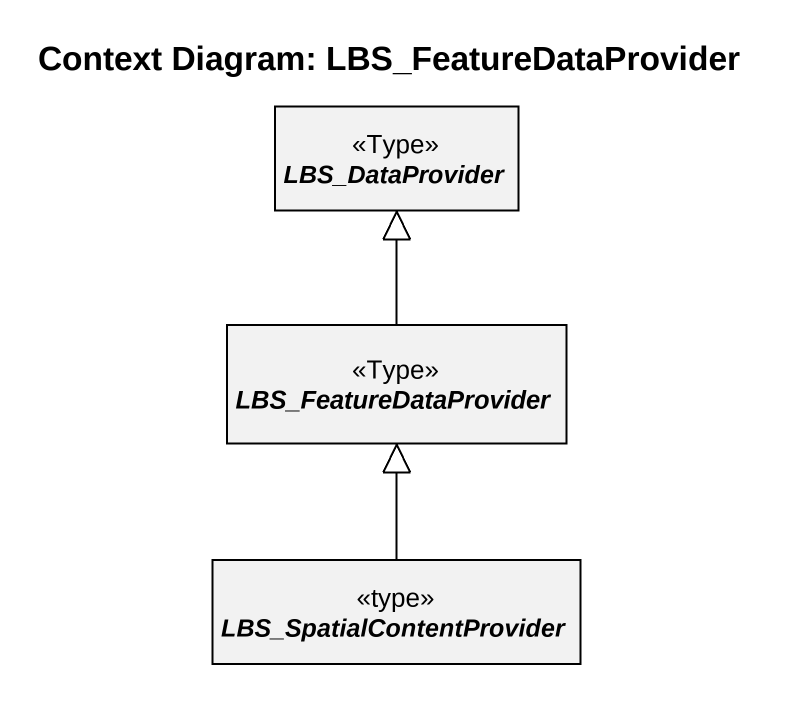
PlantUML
@startuml
title Context Diagram: LBS_FeatureDataProvider
hide circle
hide empty members
abstract class LBS_DataProvider <<Type>>
abstract class LBS_FeatureDataProvider <<Type>>
abstract class LBS_SpatialContentProvider <<type>>
LBS_FeatureDataProvider -up-|> LBS_DataProvider
LBS_SpatialContentProvider -up-|> LBS_FeatureDataProvider
@enduml
